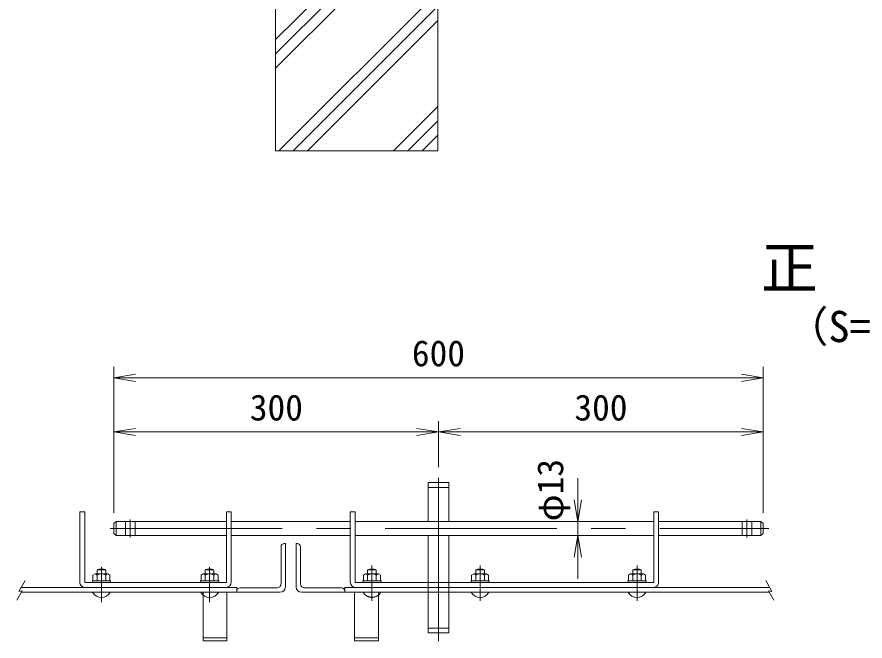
# Model space of a CAD drawing. Units: millimetres at full size, with parts at other scales. Extents: x -4200 to 4200, y -2970 to 2970.
# Drawn here: x -394 to 1174, y -2045 to -891 of the extents above; entities that cross this region are included whole.
import ezdxf
from ezdxf.enums import TextEntityAlignment as Align

# ---------------------------------------------------------------- set-up
doc = ezdxf.new("R2010")
doc.units = ezdxf.units.MM
doc.header["$LTSCALE"] = 10
doc.linetypes.add('DASHED', pattern=[7.5, 6, -1.5])
doc.linetypes.add('USER1', pattern=[50.8, 31.75, -6.35, 6.35, -6.35])
doc.layers.add('0-0_D-TTL-TXT', color=7, linetype='Continuous')
for name, color, linetype, lineweight in [('0-1_D-STR3', 3, 'Continuous', 13), ('0-2_D-BMK', 2, 'USER1', 13), ('0-3_D-STR1', 1, 'Continuous', 18), ('0-4_D-STR4', 7, 'Continuous', 18), ('0-6_D-STR-DIM', 7, 'Continuous', 13), ('0-7_0', 7, 'Continuous', 18), ('0-8_D-DCR-HCH', 7, 'Continuous', 13)]:
    doc.layers.add(name, color=color, linetype=linetype, lineweight=lineweight)
doc.styles.add('ＭＳ ゴシック', font='')
doc.styles.get('ＭＳ ゴシック').set_extended_font_data('MS Gothic')

# ---------------------------------------------------------------- blocks, each defined once
blk = doc.blocks.new('_Open')
at = {"layer": '0-7_0'}
blk.add_line((-10, 1.667), (0, 0), dxfattribs=at)
blk.add_lwpolyline([(-10, -1.667), (0, 0), (-10, 0)], dxfattribs=at)

msp = doc.modelspace()

# ---------------------------------------------------------------- linework, layer by layer
at = {"layer": '0-1_D-STR3'}
for p, q in [((366.66, -1751.81), (366.66, -1823.81)), ((366.66, -1751.81), (404.66, -1751.81)), ((404.66, -1751.81), (404.66, -1823.81)), ((-277.5, -1935.81), (-277.5, -1805.81)), ((-268.5, -1805.81), (-277.5, -1805.81)), ((-268.5, -1935.81), (-268.5, -1805.81)), ((-6.5, -1935.81), (-6.5, -1805.81)), ((-6.5, -1805.81), (2.5, -1805.81)), ((2.5, -1805.81), (2.5, -1935.81)), ((222.5, -1805.81), (222.5, -1935.81)), ((231.5, -1805.81), (222.5, -1805.81)), ((231.5, -1935.81), (231.5, -1805.81)), ((783.5, -1935.81), (783.5, -1805.81)), ((783.5, -1805.81), (792.5, -1805.81)), ((792.5, -1935.81), (792.5, -1805.81)), ((-214.34, -1827.81), (-210.34, -1823.81)), ((-214.34, -1827.81), (-214.34, -1845.81)), ((-210.34, -1849.81), (-210.34, -1823.81)), ((-210.34, -1823.81), (-6.5, -1823.81)), ((2.5, -1823.81), (222.5, -1823.81)), ((231.5, -1823.81), (783.5, -1823.81)), ((792.5, -1823.81), (981.66, -1823.81)), ((981.66, -1823.81), (981.66, -1849.81)), ((981.66, -1823.81), (985.66, -1827.81)), ((985.66, -1827.81), (985.66, -1845.81)), ((-214.34, -1845.81), (-210.34, -1849.81)), ((-210.34, -1849.81), (-6.5, -1849.81)), ((2.5, -1849.81), (222.5, -1849.81)), ((231.5, -1849.81), (783.5, -1849.81)), ((366.66, -1936.81), (366.66, -1849.81)), ((404.66, -1936.81), (404.66, -1849.81)), ((792.5, -1849.81), (981.66, -1849.81)), ((985.66, -1845.81), (981.66, -1849.81)), ((-249.26, -1920.81), (-253.18, -1923.08)), ((-253.18, -1923.08), (-253.18, -1933.61)), ((-225.74, -1920.81), (-249.26, -1920.81)), ((-245.5, -1920.81), (-245.5, -1913.41)), ((-229.5, -1913.41), (-245.5, -1913.41)), ((-245.5, -1923.08), (-245.5, -1933.61)), ((-229.5, -1920.81), (-229.5, -1913.41)), ((-229.5, -1923.08), (-229.5, -1933.61)), ((-225.74, -1920.81), (-221.82, -1923.08)), ((-221.82, -1923.08), (-221.82, -1933.61)), ((-45.5, -1920.81), (-45.5, -1913.41)), ((-45.5, -1913.41), (-29.5, -1913.41)), ((-45.5, -1923.08), (-45.5, -1933.61)), ((-29.5, -1920.81), (-29.5, -1913.41)), ((-29.5, -1923.08), (-29.5, -1933.61)), ((250.74, -1920.81), (246.82, -1923.08)), ((246.82, -1923.08), (246.82, -1933.61)), ((274.26, -1920.81), (250.74, -1920.81)), ((254.5, -1920.81), (254.5, -1913.41)), ((270.5, -1913.41), (254.5, -1913.41)), ((254.5, -1923.08), (254.5, -1933.61)), ((270.5, -1920.81), (270.5, -1913.41)), ((270.5, -1923.08), (270.5, -1933.61)), ((274.26, -1920.81), (278.18, -1923.08)), ((278.18, -1923.08), (278.18, -1933.61)), ((470.5, -1913.41), (454.5, -1913.41)), ((454.5, -1920.81), (454.5, -1913.41)), ((454.5, -1923.08), (454.5, -1933.61)), ((470.5, -1920.81), (470.5, -1913.41)), ((470.5, -1923.08), (470.5, -1933.61)), ((744.5, -1920.81), (744.5, -1913.41)), ((744.5, -1913.41), (760.5, -1913.41)), ((744.5, -1923.08), (744.5, -1933.61)), ((760.5, -1920.81), (760.5, -1913.41)), ((760.5, -1923.08), (760.5, -1933.61)), ((-267.5, -1936.81), (-7.5, -1936.81)), ((-254.3, -1933.61), (-254.3, -1936.81)), ((-220.7, -1933.61), (-254.3, -1933.61)), ((-220.7, -1936.81), (-254.3, -1936.81)), ((-220.7, -1933.61), (-220.7, -1936.81)), ((-54.3, -1933.61), (-20.7, -1933.61)), ((-20.7, -1933.61), (-20.7, -1936.81)), ((782.5, -1936.81), (232.5, -1936.81)), ((245.7, -1933.61), (245.7, -1936.81)), ((279.3, -1933.61), (245.7, -1933.61)), ((279.3, -1936.81), (245.7, -1936.81)), ((279.3, -1933.61), (279.3, -1936.81)), ((479.3, -1933.61), (445.7, -1933.61)), ((445.7, -1933.61), (445.7, -1936.81)), ((735.7, -1933.61), (769.3, -1933.61)), ((769.3, -1933.61), (769.3, -1936.81)), ((-49.5, -1954.81), (-49.5, -2044.81)), ((-5.5, -1954.81), (-5.5, -2044.81)), ((230.5, -1954.81), (230.5, -2044.81)), ((274.5, -1954.81), (274.5, -2044.81)), ((366.66, -2029.81), (366.66, -1954.81)), ((404.66, -2029.81), (404.66, -1954.81)), ((404.66, -2029.81), (366.66, -2029.81)), ((-5.5, -2044.81), (-49.5, -2044.81)), ((230.5, -2044.81), (274.5, -2044.81))]:
    msp.add_line(p, q, dxfattribs=at)
at = {"layer": '0-1_D-STR3', "linetype": 'DASHED'}
for p, q in [((366.66, -1760.81), (404.66, -1760.81)), ((-193.34, -1849.81), (-193.34, -1823.81)), ((-175.34, -1849.81), (-175.34, -1823.81)), ((946.66, -1849.81), (946.66, -1823.81)), ((964.66, -1849.81), (964.66, -1823.81)), ((366.66, -1954.81), (366.66, -1936.81)), ((404.66, -1954.81), (404.66, -1936.81)), ((404.66, -2020.81), (366.66, -2020.81)), ((-49.5, -2038.81), (-5.5, -2038.81)), ((274.5, -2038.81), (230.5, -2038.81))]:
    msp.add_line(p, q, dxfattribs=at)
at = {"layer": '0-1_D-STR3'}
for points in [[(-49.26, -1920.81), (-53.18, -1923.08), (-53.18, -1933.61)], [(-49.26, -1920.81), (-25.74, -1920.81), (-21.82, -1923.08), (-21.82, -1933.61)], [(474.26, -1920.81), (450.74, -1920.81), (446.82, -1923.08), (446.82, -1933.61)], [(474.26, -1920.81), (478.18, -1923.08), (478.18, -1933.61)], [(740.74, -1920.81), (736.82, -1923.08), (736.82, -1933.61)], [(740.74, -1920.81), (764.26, -1920.81), (768.18, -1923.08), (768.18, -1933.61)], [(-54.3, -1933.61), (-54.3, -1936.81), (-20.7, -1936.81)], [(479.3, -1933.61), (479.3, -1936.81), (445.7, -1936.81)], [(735.7, -1933.61), (735.7, -1936.81), (769.3, -1936.81)]]:
    msp.add_lwpolyline(points, dxfattribs=at)
for centre, radius, start, end in [((-237.5, -1927.27), 16, 60, 120), ((-37.5, -1927.27), 16, 60, 120), ((262.5, -1927.27), 16, 60, 120), ((462.5, -1927.27), 16, 60, 120), ((752.5, -1927.27), 16, 60, 120), ((-249.05, -1924.73), 3.92, 24.94299, 92.968), ((-237.5, -1936.08), 15.27, 58.40741, 121.59259), ((-225.94, -1924.73), 3.92, 87.032, 155.05701), ((-49.05, -1924.73), 3.92, 24.94299, 92.968), ((-37.5, -1936.08), 15.27, 58.40741, 121.59259), ((-25.94, -1924.73), 3.92, 87.032, 155.05701), ((250.95, -1924.73), 3.92, 24.94299, 92.968), ((262.5, -1936.08), 15.27, 58.40741, 121.59259), ((274.06, -1924.73), 3.92, 87.032, 155.05701), ((450.95, -1924.73), 3.92, 24.94299, 92.968), ((462.5, -1936.08), 15.27, 58.40741, 121.59259), ((474.06, -1924.73), 3.92, 87.032, 155.05701), ((740.95, -1924.73), 3.92, 24.94299, 92.968), ((752.5, -1936.08), 15.27, 58.40741, 121.59259), ((764.06, -1924.73), 3.92, 87.032, 155.05701), ((-267.5, -1935.81), 10, 179.99999, 270), ((-267.5, -1935.81), 1, 179.99999, 270), ((-7.5, -1935.81), 1, 270, 359.99999), ((-7.5, -1935.81), 10, 270, 359.99999), ((232.5, -1935.81), 10, 180.00001, 270), ((232.5, -1935.81), 1, 180.00001, 270), ((782.5, -1935.81), 10, 270, 0.00001), ((782.5, -1935.81), 1, 270, 0.00001), ((-237.5, -1945.34), 18.83, 210.21596, 329.78404), ((-37.5, -1945.34), 18.83, 210.21596, 329.78404), ((262.5, -1945.34), 18.83, 309.5908, 329.78404), ((462.5, -1945.34), 18.83, 210.216, 329.78404), ((752.5, -1945.34), 18.83, 210.21596, 329.78404)]:
    msp.add_arc(centre, radius, start, end, dxfattribs=at)
at = {"layer": '0-1_D-STR3', "linetype": 'DASHED'}
msp.add_arc((262.5, -1945.34), 18.83, 210.21596, 309.5908, dxfattribs=at)
at = {"layer": '0-2_D-BMK'}
for p, q in [((385.66, -1743.44), (385.66, -2044.91)), ((-184.34, -1853.31), (-184.34, -1820.32)), ((955.66, -1853.31), (955.66, -1820.32)), ((-221.19, -1836.81), (996.31, -1836.81)), ((-237.5, -1908.11), (-237.5, -1973.11)), ((-37.5, -1908.11), (-37.5, -1973.11)), ((262.5, -1905.51), (262.5, -1970.51)), ((462.5, -1905.51), (462.5, -1970.51)), ((752.5, -1905.51), (752.5, -1970.51))]:
    msp.add_line(p, q, dxfattribs=at)
at = {"layer": '0-3_D-STR1'}
for p, q in [((102.5, -1864.81), (100.5, -1864.81)), ((102.5, -1864.81), (102.5, -1944.81)), ((122.5, -1864.81), (122.5, -1944.81)), ((122.5, -1864.81), (124.5, -1864.81)), ((94.5, -1938.81), (94.5, -1870.81)), ((130.5, -1938.81), (130.5, -1870.81)), ((12.5, -1945.81), (-385.94, -1945.81)), ((12.5, -1954.81), (-385.43, -1954.81)), ((86.5, -1946.81), (18.5, -1946.81)), ((132.5, -1954.81), (212.5, -1954.81)), ((138.5, -1946.81), (206.5, -1946.81)), ((212.5, -1954.81), (212.5, -1945.81)), ((212.5, -1945.81), (997.92, -1945.81)), ((212.5, -1954.81), (997.41, -1954.81))]:
    msp.add_line(p, q, dxfattribs=at)
msp.add_lwpolyline([(92.5, -1954.81), (12.5, -1954.81), (12.5, -1945.81)], dxfattribs=at)
for centre, radius, start, end in [((100.5, -1870.81), 6, 90, 180), ((124.5, -1870.81), 6, 0, 90), ((86.5, -1938.81), 8, 269.99989, 359.99999), ((138.5, -1938.81), 8, 180.00001, 270.00011), ((18.5, -1952.81), 6, 89.99989, 180), ((92.5, -1944.81), 10, 270, 0), ((132.5, -1944.81), 10, 180, 270), ((206.5, -1952.81), 6, 0, 90.00011)]:
    msp.add_arc(centre, radius, start, end, dxfattribs=at)
at = {"layer": '0-4_D-STR4'}
for p, q in [((84.49, -538.63), (84.49, -1138.63)), ((384.49, -538.63), (384.49, -1138.63)), ((84.49, -1138.63), (384.49, -1138.63))]:
    msp.add_line(p, q, dxfattribs=at)
at = {"layer": '0-6_D-STR-DIM'}
for p, q in [((-214.34, -1807.81), (-214.34, -1538.06)), ((985.66, -1807.81), (985.66, -1538.06)), ((-214.34, -1558.06), (985.66, -1558.06)), ((-214.34, -1807.81), (-214.34, -1638.34)), ((385.66, -1723.44), (385.66, -1638.34)), ((385.66, -1723.44), (385.66, -1638.34)), ((985.66, -1807.81), (985.66, -1638.34)), ((-214.34, -1658.34), (385.66, -1658.34)), ((385.66, -1658.34), (985.66, -1658.34)), ((643.17, -1783.81), (643.17, -1743.81)), ((637.78, -1823.81), (623.17, -1823.81)), ((643.17, -1849.81), (643.17, -1823.81)), ((637.78, -1849.81), (623.17, -1849.81)), ((643.17, -1889.81), (643.17, -1929.81)), ((-378.78, -1933.06), (-390.01, -1953.08)), ((990.77, -1933.06), (1002, -1953.08)), ((-383.85, -1952.01), (-393.68, -1969.52)), ((-383.85, -1952.01), (-390.01, -1953.08)), ((995.84, -1952.01), (1002, -1953.08)), ((995.84, -1952.01), (1005.66, -1969.52))]:
    msp.add_line(p, q, dxfattribs=at)
at = {"layer": '0-8_D-DCR-HCH'}
for p, q in [((84.49, -985.54), (384.49, -685.54)), ((84.49, -959.03), (249.89, -793.63)), ((84.49, -932.51), (223.37, -793.63)), ((90.5, -1138.63), (384.49, -844.64)), ((117.02, -1138.63), (384.49, -871.16)), ((143.54, -1138.63), (384.49, -897.68)), ((302.63, -1138.63), (384.49, -1056.78)), ((329.15, -1138.63), (384.49, -1083.29)), ((355.67, -1138.63), (384.49, -1109.81))]:
    msp.add_line(p, q, dxfattribs=at)

# ---------------------------------------------------------------- block references
at = {"layer": '0-6_D-STR-DIM', "xscale": 4, "yscale": 4}
for p, rotation in [((-214.34, -1558.06), 180), ((-214.34, -1658.34), 180), ((385.66, -1658.34), 180), ((643.17, -1823.81), 270), ((643.17, -1849.81), 90)]:
    msp.add_blockref('_Open', p, dxfattribs=dict(at, rotation=rotation))
for p in [(985.66, -1558.06), (385.66, -1658.34), (985.66, -1658.34)]:
    msp.add_blockref('_Open', p, dxfattribs=at)

# ---------------------------------------------------------------- texts
at = {"layer": '0-0_D-TTL-TXT', "style": 'ＭＳ ゴシック'}
for s, height, p in [('正\u3000面\u3000図', 76.98, (982.09, -1416.31)), ('（S=1／20）', 57.7, (1027.58, -1509.5))]:
    msp.add_text(s, height=height, dxfattribs=at).set_placement(p, align=Align.BOTTOM_LEFT)
at = {"layer": '0-6_D-STR-DIM', "style": 'ＭＳ ゴシック'}
for s, p in [('600', (336.4, -1551.31)), ('300', (36.78, -1651.59)), ('300', (636.78, -1651.59))]:
    msp.add_text(s, height=48.09, dxfattribs=at).set_placement(p, align=Align.BOTTOM_LEFT)
msp.add_text('φ13', height=48.09, rotation=90, dxfattribs=at).set_placement((630.59, -1823.49), align=Align.BOTTOM_LEFT)

doc.saveas('drawing.dxf')
